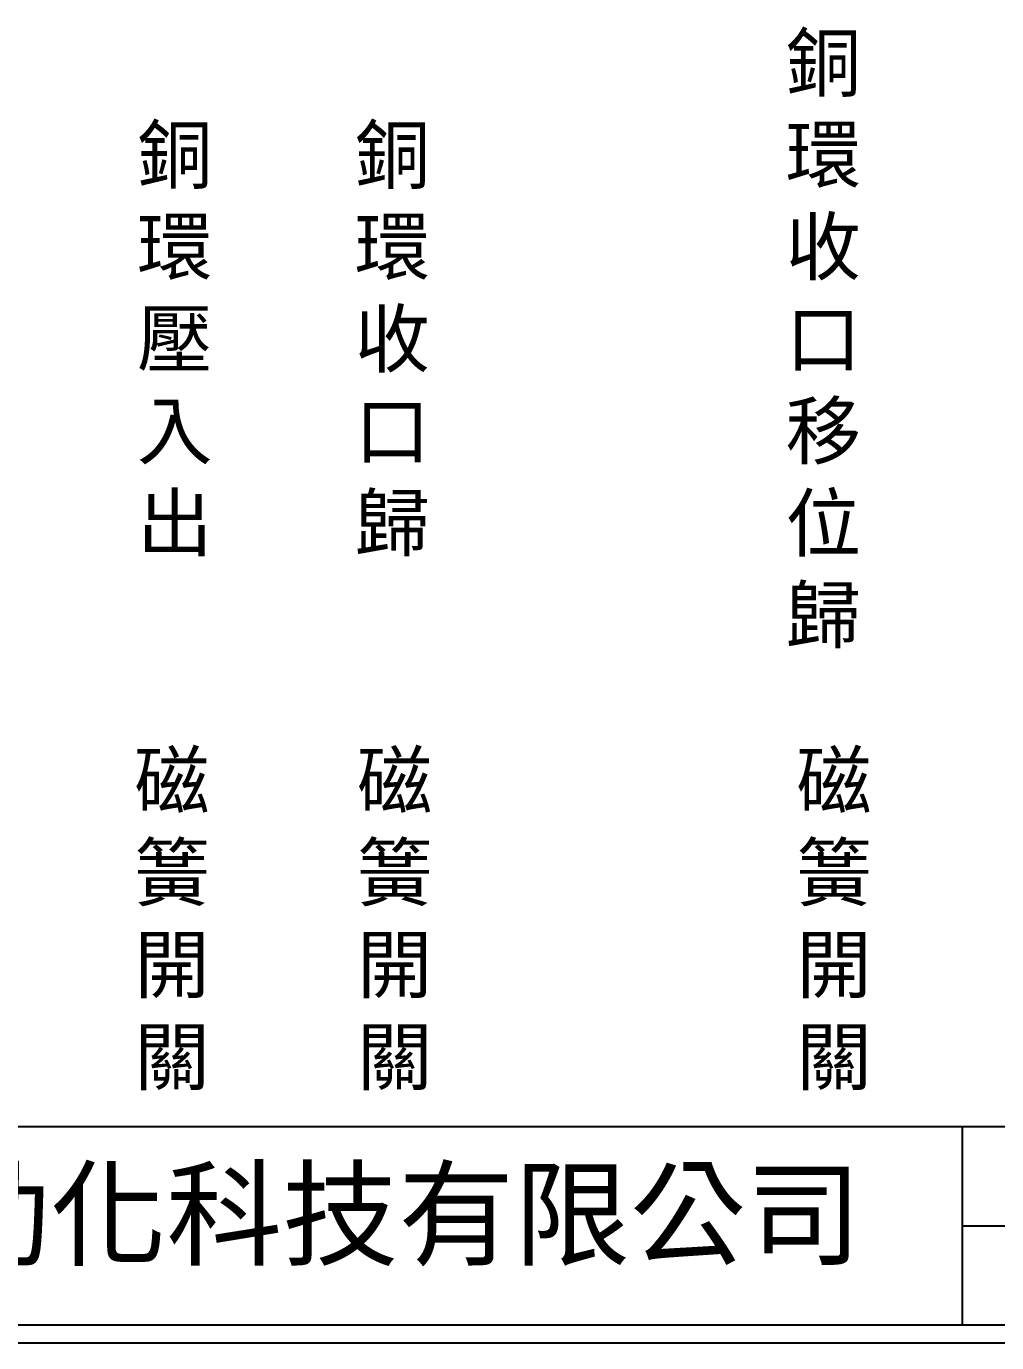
# Model space of a CAD drawing. Extents: x 275 to 562, y 265 to 469.
# Drawn here: x 344.5 to 413.1, y 264.9 to 357.9 of the extents above; entities that cross this region are included whole.
import ezdxf

# ---------------------------------------------------------------- set-up
doc = ezdxf.new("R2010")
doc.units = 0
doc.layers.add('圖框層', color=7, linetype='CONTINUOUS')
doc.layers.add('標尺寸層', color=3, linetype='CONTINUOUS')
doc.styles.add('CNS', font='romanc.shx', dxfattribs={"bigfont": 'chineset.shx'})
doc.styles.add('STSL', font='KAIU.TTF')

msp = doc.modelspace()

# ---------------------------------------------------------------- linework, layer by layer
at = {"layer": '圖框層', "color": 7}
for p, q in [((276.148, 280.195), (560.648, 280.195)), ((410.648, 266.195), (410.648, 280.195)), ((410.648, 273.195), (560.648, 273.195)), ((276.148, 266.195), (560.648, 266.195)), ((274.898, 264.945), (561.898, 264.945))]:
    msp.add_line(p, q, dxfattribs=at)

# ---------------------------------------------------------------- texts
at = {"layer": '圖框層', "color": 4, "style": 'STSL'}
msp.add_text('泓陞自動化科技有限公司', height=6, dxfattribs=at).set_placement((313.501, 271.022))
at = {"layer": '標尺寸層', "color": 7, "char_height": 3.9, "width": 4.96081, "attachment_point": 5, "style": 'CNS'}
for s, insert in [('{\\fDFKai-SB|b0|i0|c136|p65;銅環收口移位歸}', (400.807, 335.596)), ('{\\fDFKai-SB|b0|i0|c136|p65;銅環壓入出}', (355.009, 335.596)), ('{\\fDFKai-SB|b0|i0|c136|p65;銅環收口歸}', (370.37, 335.596)), ('{\\fDFKai-SB|b0|i0|c136|p65;磁簧開關}', (354.813, 294.665)), ('{\\fDFKai-SB|b0|i0|c136|p65;磁簧開關}', (370.539, 294.665)), ('{\\fDFKai-SB|b0|i0|c136|p65;磁簧開關}', (401.565, 294.665))]:
    msp.add_mtext(s, dxfattribs=dict(at, insert=insert))

doc.saveas('drawing.dxf')
